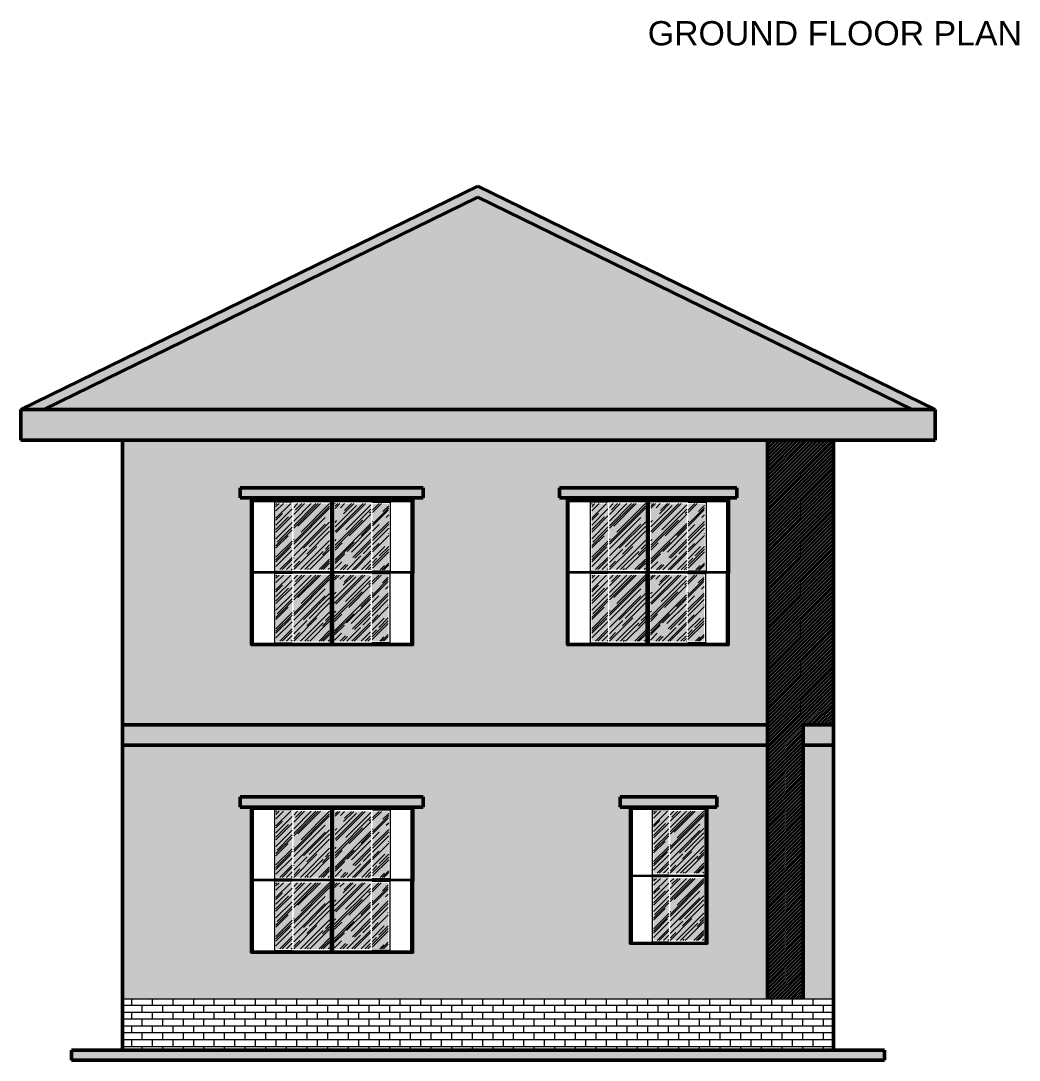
# Model space of a CAD drawing. Header units: millimetres. Extents: x -18002 to 19000, y -38859 to 21000.
# Drawn here: x -4558 to 5269, y -10517 to -291 of the extents above; entities that cross this region are included whole.
import ezdxf

# ---------------------------------------------------------------- set-up
doc = ezdxf.new("R2010")
doc.units = ezdxf.units.MM
for name, color, linetype, lineweight in [('A Anno Text', 6, 'Continuous', 25), ('A Glaz', 4, 'Continuous', 25), ('A Wall', 7, 'Continuous', 50), ('hatch', 8, 'Continuous', 0), ('TEXT', 250, 'Continuous', 0)]:
    doc.layers.add(name, color=color, linetype=linetype, lineweight=lineweight)
doc.layers.add('elevation', color=7, linetype='Continuous', lineweight=25, true_color=0xf5f3c7)
doc.layers.add('wall elev', color=7, linetype='Continuous', lineweight=0, true_color=0x9d5420)
doc.styles.get("Standard").update_dxf_attribs({"font": 'arial.ttf'})

msp = doc.modelspace()

# ---------------------------------------------------------------- hatches: boundary and pattern name
at = {"layer": 'A Glaz', "lineweight": 25}
h = msp.add_hatch(dxfattribs=at)
h.set_pattern_fill('ANSI31', color=256, scale=0.151293, angle=45, style=0)
h.set_pattern_definition([(90, (513514.56015, -158490.72624), (-0.48035425155, 5e-17), [])])
h.paths.add_polyline_path([(-1503, -5026), (-1503, -5706), (-2271, -5706), (-2271, -5026)])
h.paths.add_polyline_path([(-1872, -5691), (-1872, -5041), (-1518, -5041), (-1518, -5691)])
h.paths.add_polyline_path([(-1480, -5003), (-2293, -5003), (-2293, -5729), (-1480, -5729)])
h.paths.add_polyline_path([(-1872, -5691), (-1872, -5041), (-1518, -5041), (-1518, -5691)])
h = msp.add_hatch(dxfattribs=at)
h.set_pattern_fill('ANSI31', color=256, scale=0.151293, angle=45, style=0)
h.set_pattern_definition([(90, (513570.0958, -158491.1117), (-0.48035425155, 5e-17), [])])
h.paths.add_polyline_path([(-1480, -5026), (-1480, -5707), (-712, -5707), (-712, -5026)])
h.paths.add_polyline_path([(-1111, -5692), (-1111, -5041), (-1465, -5041), (-1465, -5692)])
h.paths.add_polyline_path([(-1502, -5003), (-689, -5003), (-689, -5729), (-1502, -5729)])
h.paths.add_polyline_path([(-1111, -5692), (-1111, -5041), (-1465, -5041), (-1465, -5692)])
h = msp.add_hatch(dxfattribs=at)
h.set_pattern_fill('ANSI31', color=256, scale=0.151293, angle=45, style=0)
h.set_pattern_definition([(90, (516622.7498, -158490.72624), (-0.48035425155, 5e-17), [])])
h.paths.add_polyline_path([(1605, -5026), (1605, -5706), (837, -5706), (837, -5026)])
h.paths.add_polyline_path([(1236, -5691), (1236, -5041), (1590, -5041), (1590, -5691)])
h.paths.add_polyline_path([(1628, -5003), (815, -5003), (815, -5729), (1628, -5729)])
h.paths.add_polyline_path([(1236, -5691), (1236, -5041), (1590, -5041), (1590, -5691)])
h = msp.add_hatch(dxfattribs=at)
h.set_pattern_fill('ANSI31', color=256, scale=0.151293, angle=45, style=0)
h.set_pattern_definition([(90, (516678.28547, -158491.1117), (-0.48035425155, 5e-17), [])])
h.paths.add_polyline_path([(1628, -5026), (1628, -5707), (2396, -5707), (2396, -5026)])
h.paths.add_polyline_path([(1997, -5692), (1997, -5041), (1644, -5041), (1644, -5692)])
h.paths.add_polyline_path([(1606, -5003), (2419, -5003), (2419, -5729), (1606, -5729)])
h.paths.add_polyline_path([(1997, -5692), (1997, -5041), (1644, -5041), (1644, -5692)])
at = {"layer": 'A Glaz', "lineweight": 25, "ltscale": 20}
h = msp.add_hatch(color=256, dxfattribs=at)
h.set_gradient(color1=(185, 220, 233), one_color=1, tint=1, name='SPHERICAL')
h.paths.add_polyline_path([(-1887, -5041), (-2046, -5041), (-2046, -5691), (-1887, -5691)])
at = {"layer": 'A Glaz', "lineweight": 15}
h = msp.add_hatch(dxfattribs=at)
h.set_pattern_fill('AR-RROOF', color=256, scale=3.782317, angle=45, style=0)
h.set_pattern_definition([(45, (-136951.47, -31263.265), (81.51882, 217.38352), [1441.06275, -192.1417, 480.35425, -96.07085]), (45, (-136895.08, -31138.95), (-158.28237, 22.41768), [288.21255, -31.7034, 576.4251, -72.05314]), (45, (-136975.24, -31171.556), (307.733544, 398.762893), [768.5668, -134.4992, 384.2834, -96.07085])])
h.paths.add_polyline_path([(-1887, -5041), (-2046, -5041), (-2046, -5691), (-1887, -5691)])
h.paths.add_polyline_path([(-1518, -5041), (-1872, -5041), (-1872, -5691), (-1518, -5691)])
at = {"layer": 'A Glaz', "lineweight": 25, "ltscale": 20}
h = msp.add_hatch(color=256, dxfattribs=at)
h.set_gradient(color1=(185, 220, 233), one_color=1, tint=1, name='SPHERICAL')
h.paths.add_polyline_path([(-1518, -5041), (-1872, -5041), (-1872, -5691), (-1518, -5691)])
h = msp.add_hatch(color=256, dxfattribs=at)
h.set_gradient(color1=(185, 220, 233), one_color=1, tint=1, name='SPHERICAL')
h.paths.add_polyline_path([(-1465, -5041), (-1111, -5041), (-1111, -5692), (-1465, -5692)])
at = {"layer": 'A Glaz', "lineweight": 15}
h = msp.add_hatch(dxfattribs=at)
h.set_pattern_fill('AR-RROOF', color=256, scale=3.782317, angle=45, style=0)
h.set_pattern_definition([(45, (-136895.93, -31263.65), (81.51882, 217.38352), [1441.06275, -192.1417, 480.35425, -96.07085]), (45, (-136839.55, -31139.33), (-158.28237, 22.41768), [288.21255, -31.7034, 576.4251, -72.05314]), (45, (-136919.71, -31171.94), (307.733544, 398.762893), [768.5668, -134.4992, 384.2834, -96.07085])])
h.paths.add_polyline_path([(-1096, -5041), (-937, -5041), (-937, -5692), (-1096, -5692)])
h.paths.add_polyline_path([(-1465, -5041), (-1111, -5041), (-1111, -5692), (-1465, -5692)])
at = {"layer": 'A Glaz', "lineweight": 25, "ltscale": 20}
h = msp.add_hatch(color=256, dxfattribs=at)
h.set_gradient(color1=(185, 220, 233), one_color=1, tint=1, name='SPHERICAL')
h.paths.add_polyline_path([(-1096, -5041), (-937, -5041), (-937, -5692), (-1096, -5692)])
h = msp.add_hatch(color=256, dxfattribs=at)
h.set_gradient(color1=(185, 220, 233), one_color=1, tint=1, name='SPHERICAL')
h.paths.add_polyline_path([(1221, -5041), (1062, -5041), (1062, -5691), (1221, -5691)])
at = {"layer": 'A Glaz', "lineweight": 15}
h = msp.add_hatch(dxfattribs=at)
h.set_pattern_fill('AR-RROOF', color=256, scale=3.782317, angle=45, style=0)
h.set_pattern_definition([(45, (-133843.28, -31263.265), (81.51882, 217.38352), [1441.06275, -192.1417, 480.35425, -96.07085]), (45, (-133786.89, -31138.95), (-158.28237, 22.41768), [288.21255, -31.7034, 576.4251, -72.05314]), (45, (-133867.054, -31171.556), (307.733544, 398.762893), [768.5668, -134.4992, 384.2834, -96.07085])])
h.paths.add_polyline_path([(1221, -5041), (1062, -5041), (1062, -5691), (1221, -5691)])
h.paths.add_polyline_path([(1590, -5041), (1236, -5041), (1236, -5691), (1590, -5691)])
at = {"layer": 'A Glaz', "lineweight": 25, "ltscale": 20}
h = msp.add_hatch(color=256, dxfattribs=at)
h.set_gradient(color1=(185, 220, 233), one_color=1, tint=1, name='SPHERICAL')
h.paths.add_polyline_path([(1590, -5041), (1236, -5041), (1236, -5691), (1590, -5691)])
h = msp.add_hatch(color=256, dxfattribs=at)
h.set_gradient(color1=(185, 220, 233), one_color=1, tint=1, name='SPHERICAL')
h.paths.add_polyline_path([(1644, -5041), (1997, -5041), (1997, -5692), (1644, -5692)])
at = {"layer": 'A Glaz', "lineweight": 15}
h = msp.add_hatch(dxfattribs=at)
h.set_pattern_fill('AR-RROOF', color=256, scale=3.782317, angle=45, style=0)
h.set_pattern_definition([(45, (-133787.74, -31263.65), (81.51882, 217.38352), [1441.06275, -192.1417, 480.35425, -96.07085]), (45, (-133731.36, -31139.33), (-158.28237, 22.41768), [288.21255, -31.7034, 576.4251, -72.05314]), (45, (-133811.52, -31171.94), (307.733544, 398.762893), [768.5668, -134.4992, 384.2834, -96.07085])])
h.paths.add_polyline_path([(2012, -5041), (2172, -5041), (2172, -5692), (2012, -5692)])
h.paths.add_polyline_path([(1644, -5041), (1997, -5041), (1997, -5692), (1644, -5692)])
at = {"layer": 'A Glaz', "lineweight": 25, "ltscale": 20}
h = msp.add_hatch(color=256, dxfattribs=at)
h.set_gradient(color1=(185, 220, 233), one_color=1, tint=1, name='SPHERICAL')
h.paths.add_polyline_path([(2012, -5041), (2172, -5041), (2172, -5692), (2012, -5692)])
at = {"layer": 'A Glaz', "lineweight": 25}
h = msp.add_hatch(dxfattribs=at)
h.set_pattern_fill('ANSI31', color=256, scale=0.151293, angle=45, style=0)
h.set_pattern_definition([(90, (513514.54126, -159194.33333), (-0.48035425155, 5e-17), [])])
h.paths.add_polyline_path([(-1503, -5729), (-1503, -6410), (-2271, -6410), (-2271, -5729)])
h.paths.add_polyline_path([(-1872, -6395), (-1872, -5744), (-1518, -5744), (-1518, -6395)])
h.paths.add_polyline_path([(-1480, -5706), (-2293, -5706), (-2293, -6433), (-1480, -6433)])
h.paths.add_polyline_path([(-1872, -6395), (-1872, -5744), (-1518, -5744), (-1518, -6395)])
h = msp.add_hatch(dxfattribs=at)
h.set_pattern_fill('ANSI31', color=256, scale=0.151293, angle=45, style=0)
h.set_pattern_definition([(90, (513565.48487, -159194.37956), (-0.48035425155, 5e-17), [])])
h.paths.add_polyline_path([(-1484, -5729), (-1484, -6410), (-716, -6410), (-716, -5729)])
h.paths.add_polyline_path([(-1116, -6395), (-1116, -5744), (-1469, -5744), (-1469, -6395)])
h.paths.add_polyline_path([(-1507, -5706), (-694, -5706), (-694, -6433), (-1507, -6433)])
h.paths.add_polyline_path([(-1116, -6395), (-1116, -5744), (-1469, -5744), (-1469, -6395)])
h = msp.add_hatch(dxfattribs=at)
h.set_pattern_fill('ANSI31', color=256, scale=0.151293, angle=45, style=0)
h.set_pattern_definition([(90, (516622.73093, -159194.33333), (-0.48035425155, 5e-17), [])])
h.paths.add_polyline_path([(1605, -5729), (1605, -6410), (837, -6410), (837, -5729)])
h.paths.add_polyline_path([(1236, -6395), (1236, -5744), (1590, -5744), (1590, -6395)])
h.paths.add_polyline_path([(1628, -5706), (815, -5706), (815, -6433), (1628, -6433)])
h.paths.add_polyline_path([(1236, -6395), (1236, -5744), (1590, -5744), (1590, -6395)])
h = msp.add_hatch(dxfattribs=at)
h.set_pattern_fill('ANSI31', color=256, scale=0.151293, angle=45, style=0)
h.set_pattern_definition([(90, (516673.67454, -159194.37956), (-0.48035425155, 5e-17), [])])
h.paths.add_polyline_path([(1624, -5729), (1624, -6410), (2392, -6410), (2392, -5729)])
h.paths.add_polyline_path([(1993, -6395), (1993, -5744), (1639, -5744), (1639, -6395)])
h.paths.add_polyline_path([(1601, -5706), (2414, -5706), (2414, -6433), (1601, -6433)])
h.paths.add_polyline_path([(1993, -6395), (1993, -5744), (1639, -5744), (1639, -6395)])
at = {"layer": 'A Glaz', "lineweight": 25, "ltscale": 20}
h = msp.add_hatch(color=256, dxfattribs=at)
h.set_gradient(color1=(185, 220, 233), one_color=1, tint=1, name='SPHERICAL')
h.paths.add_polyline_path([(-1887, -5744), (-2046, -5744), (-2046, -6395), (-1887, -6395)])
at = {"layer": 'A Glaz', "lineweight": 15}
h = msp.add_hatch(dxfattribs=at)
h.set_pattern_fill('AR-RROOF', color=256, scale=3.782317, angle=45, style=0)
h.set_pattern_definition([(45, (-136951.49, -31966.87), (81.51882, 217.38352), [1441.06275, -192.1417, 480.35425, -96.07085]), (45, (-136895.1, -31842.56), (-158.28237, 22.41768), [288.21255, -31.7034, 576.4251, -72.05314]), (45, (-136975.26, -31875.163), (307.733544, 398.762893), [768.5668, -134.4992, 384.2834, -96.07085])])
h.paths.add_polyline_path([(-1887, -5744), (-2046, -5744), (-2046, -6395), (-1887, -6395)])
h.paths.add_polyline_path([(-1518, -5744), (-1872, -5744), (-1872, -6395), (-1518, -6395)])
at = {"layer": 'A Glaz', "lineweight": 25, "ltscale": 20}
h = msp.add_hatch(color=256, dxfattribs=at)
h.set_gradient(color1=(185, 220, 233), one_color=1, tint=1, name='SPHERICAL')
h.paths.add_polyline_path([(-1518, -5744), (-1872, -5744), (-1872, -6395), (-1518, -6395)])
h = msp.add_hatch(color=256, dxfattribs=at)
h.set_gradient(color1=(185, 220, 233), one_color=1, tint=1, name='SPHERICAL')
h.paths.add_polyline_path([(-1469, -5744), (-1116, -5744), (-1116, -6395), (-1469, -6395)])
at = {"layer": 'A Glaz', "lineweight": 15}
h = msp.add_hatch(dxfattribs=at)
h.set_pattern_fill('AR-RROOF', color=256, scale=3.782317, angle=45, style=0)
h.set_pattern_definition([(45, (-136900.54, -31966.92), (81.51882, 217.38352), [1441.06275, -192.1417, 480.35425, -96.07085]), (45, (-136844.16, -31842.6), (-158.28237, 22.41768), [288.21255, -31.7034, 576.4251, -72.05314]), (45, (-136924.32, -31875.21), (307.733544, 398.762893), [768.5668, -134.4992, 384.2834, -96.07085])])
h.paths.add_polyline_path([(-1100, -5744), (-941, -5744), (-941, -6395), (-1100, -6395)])
h.paths.add_polyline_path([(-1469, -5744), (-1116, -5744), (-1116, -6395), (-1469, -6395)])
at = {"layer": 'A Glaz', "lineweight": 25, "ltscale": 20}
h = msp.add_hatch(color=256, dxfattribs=at)
h.set_gradient(color1=(185, 220, 233), one_color=1, tint=1, name='SPHERICAL')
h.paths.add_polyline_path([(-1100, -5744), (-941, -5744), (-941, -6395), (-1100, -6395)])
h = msp.add_hatch(color=256, dxfattribs=at)
h.set_gradient(color1=(185, 220, 233), one_color=1, tint=1, name='SPHERICAL')
h.paths.add_polyline_path([(1221, -5744), (1062, -5744), (1062, -6395), (1221, -6395)])
at = {"layer": 'A Glaz', "lineweight": 15}
h = msp.add_hatch(dxfattribs=at)
h.set_pattern_fill('AR-RROOF', color=256, scale=3.782317, angle=45, style=0)
h.set_pattern_definition([(45, (-133843.3, -31966.87), (81.51882, 217.38352), [1441.06275, -192.1417, 480.35425, -96.07085]), (45, (-133786.91, -31842.56), (-158.28237, 22.41768), [288.21255, -31.7034, 576.4251, -72.05314]), (45, (-133867.07, -31875.163), (307.733544, 398.762893), [768.5668, -134.4992, 384.2834, -96.07085])])
h.paths.add_polyline_path([(1221, -5744), (1062, -5744), (1062, -6395), (1221, -6395)])
h.paths.add_polyline_path([(1590, -5744), (1236, -5744), (1236, -6395), (1590, -6395)])
at = {"layer": 'A Glaz', "lineweight": 25, "ltscale": 20}
h = msp.add_hatch(color=256, dxfattribs=at)
h.set_gradient(color1=(185, 220, 233), one_color=1, tint=1, name='SPHERICAL')
h.paths.add_polyline_path([(1590, -5744), (1236, -5744), (1236, -6395), (1590, -6395)])
h = msp.add_hatch(color=256, dxfattribs=at)
h.set_gradient(color1=(185, 220, 233), one_color=1, tint=1, name='SPHERICAL')
h.paths.add_polyline_path([(1639, -5744), (1993, -5744), (1993, -6395), (1639, -6395)])
at = {"layer": 'A Glaz', "lineweight": 15}
h = msp.add_hatch(dxfattribs=at)
h.set_pattern_fill('AR-RROOF', color=256, scale=3.782317, angle=45, style=0)
h.set_pattern_definition([(45, (-133792.35, -31966.92), (81.51882, 217.38352), [1441.06275, -192.1417, 480.35425, -96.07085]), (45, (-133735.97, -31842.6), (-158.28237, 22.41768), [288.21255, -31.7034, 576.4251, -72.05314]), (45, (-133816.13, -31875.21), (307.733544, 398.762893), [768.5668, -134.4992, 384.2834, -96.07085])])
h.paths.add_polyline_path([(2008, -5744), (2167, -5744), (2167, -6395), (2008, -6395)])
h.paths.add_polyline_path([(1639, -5744), (1993, -5744), (1993, -6395), (1639, -6395)])
at = {"layer": 'A Glaz', "lineweight": 25, "ltscale": 20}
h = msp.add_hatch(color=256, dxfattribs=at)
h.set_gradient(color1=(185, 220, 233), one_color=1, tint=1, name='SPHERICAL')
h.paths.add_polyline_path([(2008, -5744), (2167, -5744), (2167, -6395), (2008, -6395)])
at = {"layer": 'A Glaz', "lineweight": 25}
h = msp.add_hatch(dxfattribs=at)
h.set_pattern_fill('ANSI31', color=256, scale=0.151293, angle=45, style=0)
h.set_pattern_definition([(90, (513514.56015, -161518.2221), (-0.48035425155, 5e-17), [])])
h.paths.add_polyline_path([(-1503, -8053), (-1503, -8734), (-2271, -8734), (-2271, -8053)])
h.paths.add_polyline_path([(-1872, -8719), (-1872, -8068), (-1518, -8068), (-1518, -8719)])
h.paths.add_polyline_path([(-1480, -8030), (-2293, -8030), (-2293, -8757), (-1480, -8757)])
h.paths.add_polyline_path([(-1872, -8719), (-1872, -8068), (-1518, -8068), (-1518, -8719)])
at = {"layer": 'A Glaz', "lineweight": 25, "ltscale": 20}
h = msp.add_hatch(color=256, dxfattribs=at)
h.set_gradient(color1=(185, 220, 233), one_color=1, tint=1, name='SPHERICAL')
h.paths.add_polyline_path([(-1887, -8068), (-2046, -8068), (-2046, -8719), (-1887, -8719)])
at = {"layer": 'A Glaz', "lineweight": 15}
h = msp.add_hatch(dxfattribs=at)
h.set_pattern_fill('AR-RROOF', color=256, scale=3.782317, angle=45, style=0)
h.set_pattern_definition([(45, (-136951.47, -34290.76), (81.51882, 217.38352), [1441.06275, -192.1417, 480.35425, -96.07085]), (45, (-136895.08, -34166.44), (-158.28237, 22.41768), [288.21255, -31.7034, 576.4251, -72.05314]), (45, (-136975.24, -34199.05), (307.733544, 398.762893), [768.5668, -134.4992, 384.2834, -96.07085])])
h.paths.add_polyline_path([(-1887, -8068), (-2046, -8068), (-2046, -8719), (-1887, -8719)])
h.paths.add_polyline_path([(-1518, -8068), (-1872, -8068), (-1872, -8719), (-1518, -8719)])
at = {"layer": 'A Glaz', "lineweight": 25, "ltscale": 20}
h = msp.add_hatch(color=256, dxfattribs=at)
h.set_gradient(color1=(185, 220, 233), one_color=1, tint=1, name='SPHERICAL')
h.paths.add_polyline_path([(-1518, -8068), (-1872, -8068), (-1872, -8719), (-1518, -8719)])
at = {"layer": 'A Glaz', "lineweight": 25}
h = msp.add_hatch(dxfattribs=at)
h.set_pattern_fill('ANSI31', color=256, scale=0.151293, angle=45, style=0)
h.set_pattern_definition([(90, (513570.0958, -161518.60755), (-0.48035425155, 5e-17), [])])
h.paths.add_polyline_path([(-1480, -8053), (-1480, -8734), (-712, -8734), (-712, -8053)])
h.paths.add_polyline_path([(-1111, -8719), (-1111, -8069), (-1465, -8069), (-1465, -8719)])
h.paths.add_polyline_path([(-1502, -8031), (-689, -8031), (-689, -8757), (-1502, -8757)])
h.paths.add_polyline_path([(-1111, -8719), (-1111, -8069), (-1465, -8069), (-1465, -8719)])
at = {"layer": 'A Glaz', "lineweight": 25, "ltscale": 20}
h = msp.add_hatch(color=256, dxfattribs=at)
h.set_gradient(color1=(185, 220, 233), one_color=1, tint=1, name='SPHERICAL')
h.paths.add_polyline_path([(-1465, -8069), (-1111, -8069), (-1111, -8719), (-1465, -8719)])
at = {"layer": 'A Glaz', "lineweight": 15}
h = msp.add_hatch(dxfattribs=at)
h.set_pattern_fill('AR-RROOF', color=256, scale=3.782317, angle=45, style=0)
h.set_pattern_definition([(45, (-136895.93, -34291.15), (81.51882, 217.38352), [1441.06275, -192.1417, 480.35425, -96.07085]), (45, (-136839.55, -34166.83), (-158.28237, 22.41768), [288.21255, -31.7034, 576.4251, -72.05314]), (45, (-136919.71, -34199.44), (307.733544, 398.762893), [768.5668, -134.4992, 384.2834, -96.07085])])
h.paths.add_polyline_path([(-1096, -8069), (-937, -8069), (-937, -8719), (-1096, -8719)])
h.paths.add_polyline_path([(-1465, -8069), (-1111, -8069), (-1111, -8719), (-1465, -8719)])
at = {"layer": 'A Glaz', "lineweight": 25, "ltscale": 20}
h = msp.add_hatch(color=256, dxfattribs=at)
h.set_gradient(color1=(185, 220, 233), one_color=1, tint=1, name='SPHERICAL')
h.paths.add_polyline_path([(-1096, -8069), (-937, -8069), (-937, -8719), (-1096, -8719)])
at = {"layer": 'A Glaz', "lineweight": 25}
h = msp.add_hatch(dxfattribs=at)
h.set_pattern_fill('ANSI31', color=256, scale=0.142104, angle=45, style=0)
h.set_pattern_definition([(90, (485918.37065, -152197.2218), (-0.4511798995, 5e-17), [])])
h.paths.add_polyline_path([(2181, -8053), (2181, -8692), (1459, -8692), (1459, -8053)])
h.paths.add_polyline_path([(1834, -8678), (1834, -8067), (2166, -8067), (2166, -8678)])
h.paths.add_polyline_path([(2202, -8031), (1438, -8031), (1438, -8714), (2202, -8714)])
h.paths.add_polyline_path([(1834, -8678), (1834, -8067), (2166, -8067), (2166, -8678)])
at = {"layer": 'A Glaz', "lineweight": 25, "ltscale": 20}
h = msp.add_hatch(color=256, dxfattribs=at)
h.set_gradient(color1=(185, 220, 233), one_color=1, tint=1, name='SPHERICAL')
h.paths.add_polyline_path([(1820, -8067), (1670, -8067), (1670, -8678), (1820, -8678)])
at = {"layer": 'A Glaz', "lineweight": 15}
h = msp.add_hatch(dxfattribs=at)
h.set_pattern_fill('AR-RROOF', color=256, scale=3.552598, angle=45, style=0)
h.set_pattern_definition([(45, (-125041.55, -32696.93), (76.56777, 204.180715), [1353.5397, -180.47196, 451.1799, -90.236]), (45, (-124988.59, -32580.16), (-148.66908, 21.05614), [270.70794, -29.77787, 541.4159, -67.677]), (45, (-125063.885, -32610.79), (289.043324, 374.543998), [721.88784, -126.33037, 360.94392, -90.23598])])
h.paths.add_polyline_path([(1820, -8067), (1670, -8067), (1670, -8678), (1820, -8678)])
h.paths.add_polyline_path([(2166, -8067), (1834, -8067), (1834, -8678), (2166, -8678)])
at = {"layer": 'A Glaz', "lineweight": 25, "ltscale": 20}
h = msp.add_hatch(color=256, dxfattribs=at)
h.set_gradient(color1=(185, 220, 233), one_color=1, tint=1, name='SPHERICAL')
h.paths.add_polyline_path([(2166, -8067), (1834, -8067), (1834, -8678), (2166, -8678)])
at = {"layer": 'A Glaz', "lineweight": 25}
h = msp.add_hatch(dxfattribs=at)
h.set_pattern_fill('ANSI31', color=256, scale=0.151293, angle=45, style=0)
h.set_pattern_definition([(90, (513514.54126, -162221.8292), (-0.48035425155, 5e-17), [])])
h.paths.add_polyline_path([(-1503, -8757), (-1503, -9437), (-2271, -9437), (-2271, -8757)])
h.paths.add_polyline_path([(-1872, -9422), (-1872, -8772), (-1518, -8772), (-1518, -9422)])
h.paths.add_polyline_path([(-1480, -8734), (-2293, -8734), (-2293, -9460), (-1480, -9460)])
h.paths.add_polyline_path([(-1872, -9422), (-1872, -8772), (-1518, -8772), (-1518, -9422)])
at = {"layer": 'A Glaz', "lineweight": 25, "ltscale": 20}
h = msp.add_hatch(color=256, dxfattribs=at)
h.set_gradient(color1=(185, 220, 233), one_color=1, tint=1, name='SPHERICAL')
h.paths.add_polyline_path([(-1887, -8772), (-2046, -8772), (-2046, -9422), (-1887, -9422)])
at = {"layer": 'A Glaz', "lineweight": 15}
h = msp.add_hatch(dxfattribs=at)
h.set_pattern_fill('AR-RROOF', color=256, scale=3.782317, angle=45, style=0)
h.set_pattern_definition([(45, (-136951.49, -34994.37), (81.51882, 217.38352), [1441.06275, -192.1417, 480.35425, -96.07085]), (45, (-136895.1, -34870.05), (-158.28237, 22.41768), [288.21255, -31.7034, 576.4251, -72.05314]), (45, (-136975.26, -34902.66), (307.733544, 398.762893), [768.5668, -134.4992, 384.2834, -96.07085])])
h.paths.add_polyline_path([(-1887, -8772), (-2046, -8772), (-2046, -9422), (-1887, -9422)])
h.paths.add_polyline_path([(-1518, -8772), (-1872, -8772), (-1872, -9422), (-1518, -9422)])
at = {"layer": 'A Glaz', "lineweight": 25, "ltscale": 20}
h = msp.add_hatch(color=256, dxfattribs=at)
h.set_gradient(color1=(185, 220, 233), one_color=1, tint=1, name='SPHERICAL')
h.paths.add_polyline_path([(-1518, -8772), (-1872, -8772), (-1872, -9422), (-1518, -9422)])
at = {"layer": 'A Glaz', "lineweight": 25}
h = msp.add_hatch(dxfattribs=at)
h.set_pattern_fill('ANSI31', color=256, scale=0.151293, angle=45, style=0)
h.set_pattern_definition([(90, (513565.48487, -162221.8754), (-0.48035425155, 5e-17), [])])
h.paths.add_polyline_path([(-1484, -8757), (-1484, -9437), (-716, -9437), (-716, -8757)])
h.paths.add_polyline_path([(-1116, -9422), (-1116, -8772), (-1469, -8772), (-1469, -9422)])
h.paths.add_polyline_path([(-1507, -8734), (-694, -8734), (-694, -9460), (-1507, -9460)])
h.paths.add_polyline_path([(-1116, -9422), (-1116, -8772), (-1469, -8772), (-1469, -9422)])
at = {"layer": 'A Glaz', "lineweight": 25, "ltscale": 20}
h = msp.add_hatch(color=256, dxfattribs=at)
h.set_gradient(color1=(185, 220, 233), one_color=1, tint=1, name='SPHERICAL')
h.paths.add_polyline_path([(-1469, -8772), (-1116, -8772), (-1116, -9422), (-1469, -9422)])
at = {"layer": 'A Glaz', "lineweight": 15}
h = msp.add_hatch(dxfattribs=at)
h.set_pattern_fill('AR-RROOF', color=256, scale=3.782317, angle=45, style=0)
h.set_pattern_definition([(45, (-136900.54, -34994.41), (81.51882, 217.38352), [1441.06275, -192.1417, 480.35425, -96.07085]), (45, (-136844.16, -34870.1), (-158.28237, 22.41768), [288.21255, -31.7034, 576.4251, -72.05314]), (45, (-136924.32, -34902.705), (307.733544, 398.762893), [768.5668, -134.4992, 384.2834, -96.07085])])
h.paths.add_polyline_path([(-1100, -8772), (-941, -8772), (-941, -9422), (-1100, -9422)])
h.paths.add_polyline_path([(-1469, -8772), (-1116, -8772), (-1116, -9422), (-1469, -9422)])
at = {"layer": 'A Glaz', "lineweight": 25, "ltscale": 20}
h = msp.add_hatch(color=256, dxfattribs=at)
h.set_gradient(color1=(185, 220, 233), one_color=1, tint=1, name='SPHERICAL')
h.paths.add_polyline_path([(-1100, -8772), (-941, -8772), (-941, -9422), (-1100, -9422)])
at = {"layer": 'A Glaz', "lineweight": 25}
h = msp.add_hatch(dxfattribs=at)
h.set_pattern_fill('ANSI31', color=256, scale=0.142104, angle=45, style=0)
h.set_pattern_definition([(90, (485918.29067, -152857.8134), (-0.4511798995, 5e-17), [])])
h.paths.add_polyline_path([(2180, -8713), (2180, -9353), (1459, -9353), (1459, -8713)])
h.paths.add_polyline_path([(1834, -9339), (1834, -8728), (2166, -8728), (2166, -9339)])
h.paths.add_polyline_path([(2202, -8692), (1438, -8692), (1438, -9374), (2202, -9374)])
h.paths.add_polyline_path([(1834, -9339), (1834, -8728), (2166, -8728), (2166, -9339)])
at = {"layer": 'A Glaz', "lineweight": 25, "ltscale": 20}
h = msp.add_hatch(color=256, dxfattribs=at)
h.set_gradient(color1=(185, 220, 233), one_color=1, tint=1, name='SPHERICAL')
h.paths.add_polyline_path([(1820, -8728), (1670, -8728), (1670, -9339), (1820, -9339)])
at = {"layer": 'A Glaz', "lineweight": 15}
h = msp.add_hatch(dxfattribs=at)
h.set_pattern_fill('AR-RROOF', color=256, scale=3.552598, angle=45, style=0)
h.set_pattern_definition([(45, (-125041.63, -33357.52), (76.56777, 204.180715), [1353.5397, -180.47196, 451.1799, -90.236]), (45, (-124988.67, -33240.76), (-148.66908, 21.05614), [270.70794, -29.77787, 541.4159, -67.677]), (45, (-125063.965, -33271.38), (289.043324, 374.543998), [721.88784, -126.33037, 360.94392, -90.23598])])
h.paths.add_polyline_path([(1820, -8728), (1670, -8728), (1670, -9339), (1820, -9339)])
h.paths.add_polyline_path([(2166, -8728), (1834, -8728), (1834, -9339), (2166, -9339)])
at = {"layer": 'A Glaz', "lineweight": 25, "ltscale": 20}
h = msp.add_hatch(color=256, dxfattribs=at)
h.set_gradient(color1=(185, 220, 233), one_color=1, tint=1, name='SPHERICAL')
h.paths.add_polyline_path([(2166, -8728), (1834, -8728), (1834, -9339), (2166, -9339)])
at = {"layer": 'elevation', "linetype": 'Continuous'}
h = msp.add_hatch(color=256, dxfattribs=at)
h.dxf.hatch_style = 1
h.paths.add_polyline_path([(2792, -7217), (2792, -4417), (-3558, -4417), (-3558, -7217)])
h.paths.add_polyline_path([(-694, -6433), (-2293, -6433), (-2294, -5003), (-694, -5003)], flags=16)
h.paths.add_polyline_path([(815, -6433), (815, -5003), (2414, -5003), (2414, -6433)], flags=16)
h.paths.add_polyline_path([(-596, -4985), (-2400, -4985), (-2400, -4885), (-596, -4885)], flags=16)
h.paths.add_polyline_path([(745, -4985), (745, -4885), (2489, -4885), (2489, -4985)], flags=16)
h = msp.add_hatch(color=256, dxfattribs=at)
h.dxf.hatch_style = 1
h.paths.add_polyline_path([(-3558, -7417), (-3558, -9917), (2792, -9917), (2792, -7417)])
h.paths.add_polyline_path([(-694, -9460), (-2293, -9460), (-2293, -8027), (-2400, -8027), (-2400, -7927), (-596, -7927), (-596, -8027), (-694, -8027)], flags=16)
h.paths.add_polyline_path([(1438, -8027), (1340, -8027), (1340, -7927), (2293, -7927), (2293, -8027), (2202, -8027), (2202, -9374), (1437, -9374)], flags=16)
at = {"layer": 'hatch', "linetype": 'Continuous'}
h = msp.add_hatch(dxfattribs=at)
h.set_pattern_fill('AR-RSHKE', color=256, scale=0.5)
h.set_pattern_definition([(0, (-41058.01, -10517.12), (323.85, 152.4), [76.2, -63.5, 88.9, -38.1, 114.3, -50.8]), (0, (-40981.81, -10510.77), (323.85, 152.4), [63.5, -241.3, 50.8, -76.2]), (0, (-40829.41, -10526.64), (323.85, 152.4), [38.1, -393.7]), (90, (-41058.01, -10517.12), (-107.95, 152.4), [146.05, -463.55]), (90, (-40981.81, -10517.12), (-107.95, 152.4), [142.875, -466.725]), (90, (-40918.31, -10517.12), (-107.95, 152.4), [133.35, -476.25]), (90, (-40829.41, -10526.64), (-107.95, 152.4), [146.05, -463.55]), (90, (-40791.31, -10526.64), (-107.95, 152.4), [146.05, -463.55]), (90, (-40677.01, -10517.12), (-107.95, 152.4), [139.7, -469.9])])
h.paths.add_polyline_path([(3442, -4117), (4214, -4117), (-58, -2028), (-4330, -4117), (-3558, -4117)])
h = msp.add_hatch(color=256, dxfattribs=at)
h.dxf.hatch_style = 1
h.paths.add_polyline_path([(4442, -4117), (3442, -4117), (-3558, -4117), (-4558, -4117), (-4558, -4417), (-3558, -4417), (-58, -4417), (3442, -4417), (4442, -4417)])
h.paths.add_polyline_path([(3442, -7417), (3142, -7417), (3142, -9917), (3442, -9917)])
h.paths.add_polyline_path([(3442, -7217), (3142, -7217), (3142, -7417), (3442, -7417)])
h = msp.add_hatch(color=256, dxfattribs=at)
h.dxf.hatch_style = 1
h.paths.add_polyline_path([(1340, -7927), (1340, -8027), (2293, -8027), (2293, -7927)])
h.paths.add_polyline_path([(-2400, -7927), (-2400, -8027), (-596, -8027), (-596, -7927)])
h.paths.add_polyline_path([(-2400, -4885), (-2400, -4985), (-596, -4985), (-596, -4885)])
h.paths.add_polyline_path([(745, -4885), (745, -4985), (2489, -4985), (2489, -4885)])
h = msp.add_hatch(color=256, dxfattribs=at)
h.dxf.hatch_style = 1
h.paths.add_polyline_path([(2792, -7417), (2792, -7217), (-3558, -7217), (-3558, -7417)])
at = {"layer": 'TEXT', "linetype": 'Continuous'}
h = msp.add_hatch(color=256, dxfattribs=at)
h.dxf.hatch_style = 1
h.paths.add_polyline_path([(-58, -1917), (-4558, -4117), (-4330, -4117), (-58, -2028), (4214, -4117), (4442, -4117)])
h = msp.add_hatch(color=256, dxfattribs=at)
h.dxf.hatch_style = 1
h.paths.add_polyline_path([(-4058, -10417), (-4058, -10517), (2942, -10517), (3942, -10517), (3942, -10417), (2942, -10417)])
at = {"layer": 'wall elev', "linetype": 'Continuous'}
h = msp.add_hatch(dxfattribs=at)
h.set_pattern_fill('ANSI31', color=256, scale=4)
h.set_pattern_definition([(45, (-41058.013, -10517.117), (-8.980256, 8.980256), [])])
h.paths.add_polyline_path([(3142, -7217), (3442, -7217), (3442, -4417), (2792, -4417), (2792, -9917), (3142, -9917)])
h = msp.add_hatch(dxfattribs=at)
h.set_pattern_fill('AR-BRSTD', color=256)
h.set_pattern_definition([(0, (-41058.01, -10517.12), (0, 67.7418), []), (90, (-41058.01, -10517.12), (-101.6, 67.7418), [67.7418, -67.7418])])
h.paths.add_polyline_path([(2942, -10417), (3442, -10417), (3442, -9917), (-3558, -9917), (-3558, -10417)])

# ---------------------------------------------------------------- linework, layer by layer
at = {"layer": 'A Glaz', "lineweight": 20}
for points in [[(-1887, -5026), (-2061, -5026), (-2061, -5706), (-1887, -5706)], [(-1096, -5026), (-922, -5026), (-922, -5707), (-1096, -5707)], [(1221, -5026), (1047, -5026), (1047, -5706), (1221, -5706)], [(2012, -5026), (2187, -5026), (2187, -5707), (2012, -5707)], [(-1887, -5729), (-2061, -5729), (-2061, -6410), (-1887, -6410)], [(-1100, -5729), (-926, -5729), (-926, -6410), (-1100, -6410)], [(1221, -5729), (1047, -5729), (1047, -6410), (1221, -6410)], [(2008, -5729), (2182, -5729), (2182, -6410), (2008, -6410)], [(-1887, -8053), (-2061, -8053), (-2061, -8734), (-1887, -8734)], [(-1096, -8053), (-922, -8053), (-922, -8734), (-1096, -8734)], [(1820, -8053), (1656, -8053), (1656, -8692), (1820, -8692)], [(-1887, -8757), (-2061, -8757), (-2061, -9437), (-1887, -9437)], [(-1100, -8757), (-926, -8757), (-926, -9437), (-1100, -9437)], [(1820, -8713), (1656, -8713), (1656, -9353), (1820, -9353)]]:
    msp.add_lwpolyline(points, dxfattribs=at)
at = {"layer": 'A Wall', "linetype": 'Continuous'}
for p, q in [((-58, -1917), (-4558, -4117)), ((-58, -1917), (4442, -4117)), ((-58, -2028), (-4330, -4117)), ((-58, -2028), (4214, -4117)), ((-3558, -4117), (-4558, -4117)), ((-4558, -4117), (-4558, -4417)), ((-3558, -4117), (3442, -4117)), ((3442, -4117), (4442, -4117)), ((4442, -4117), (4442, -4417)), ((-3558, -4417), (-4558, -4417)), ((-3558, -7417), (-3558, -4417)), ((-3558, -4417), (3442, -4417)), ((-3558, -4417), (-58, -4417)), ((2792, -9917), (2792, -4417)), ((3442, -4417), (3442, -7417)), ((3442, -4417), (4442, -4417)), ((-2400, -4885), (-596, -4885)), ((-2400, -4885), (-2400, -4985)), ((-596, -4885), (-596, -4985)), ((745, -4885), (745, -4985)), ((745, -4885), (2489, -4885)), ((2489, -4885), (2489, -4985)), ((-2400, -4985), (-596, -4985)), ((745, -4985), (2489, -4985)), ((-3558, -7217), (2792, -7217)), ((-3558, -7217), (-3558, -7417)), ((-3558, -7217), (2792, -7217)), ((3142, -7217), (3142, -9917)), ((3142, -7217), (3442, -7217)), ((3442, -7217), (3442, -7417)), ((-3558, -10417), (-3558, -7417)), ((-3558, -7417), (2792, -7417)), ((-3558, -7417), (2792, -7417)), ((3142, -7417), (3442, -7417)), ((3442, -7417), (3442, -10417)), ((-2400, -7927), (-596, -7927)), ((-2400, -7927), (-2400, -8027)), ((-596, -7927), (-596, -8027)), ((1340, -7927), (1340, -8027)), ((1340, -7927), (2293, -7927)), ((2293, -7927), (2293, -8027)), ((-2400, -8027), (-596, -8027)), ((1340, -8027), (2293, -8027)), ((-4058, -10417), (2942, -10417)), ((-4058, -10417), (-4058, -10517)), ((-4058, -10417), (-3558, -10417)), ((2942, -10417), (3942, -10417)), ((3942, -10417), (3942, -10517)), ((-4058, -10517), (2942, -10517)), ((2942, -10517), (3942, -10517))]:
    msp.add_line(p, q, dxfattribs=at)
at = {"layer": 'elevation', "linetype": 'Continuous'}
for p, q in [((-694, -5003), (-2294, -5003)), ((-2294, -5003), (-2293, -6433)), ((-694, -6433), (-694, -5003)), ((2414, -5003), (815, -5003)), ((815, -5003), (815, -6433)), ((2414, -6433), (2414, -5003)), ((-2293, -6433), (-694, -6433)), ((815, -6433), (2414, -6433)), ((-694, -8031), (-2293, -8031)), ((-2293, -8031), (-2293, -9460)), ((-694, -9460), (-694, -8031)), ((1437, -9374), (1438, -8032)), ((1438, -8032), (2202, -8032)), ((2202, -8032), (2202, -9374)), ((2202, -9374), (1437, -9374)), ((-2293, -9460), (-694, -9460))]:
    msp.add_line(p, q, dxfattribs=at)
at = {"layer": 'wall elev', "linetype": 'Continuous'}
msp.add_line((3442, -9917), (-3558, -9917), dxfattribs=at)

# ---------------------------------------------------------------- texts
at = {"layer": 'A Anno Text'}
msp.add_text('GROUND FLOOR PLAN', height=238.48, dxfattribs=at).set_placement((1613, -533))

doc.saveas('drawing.dxf')
